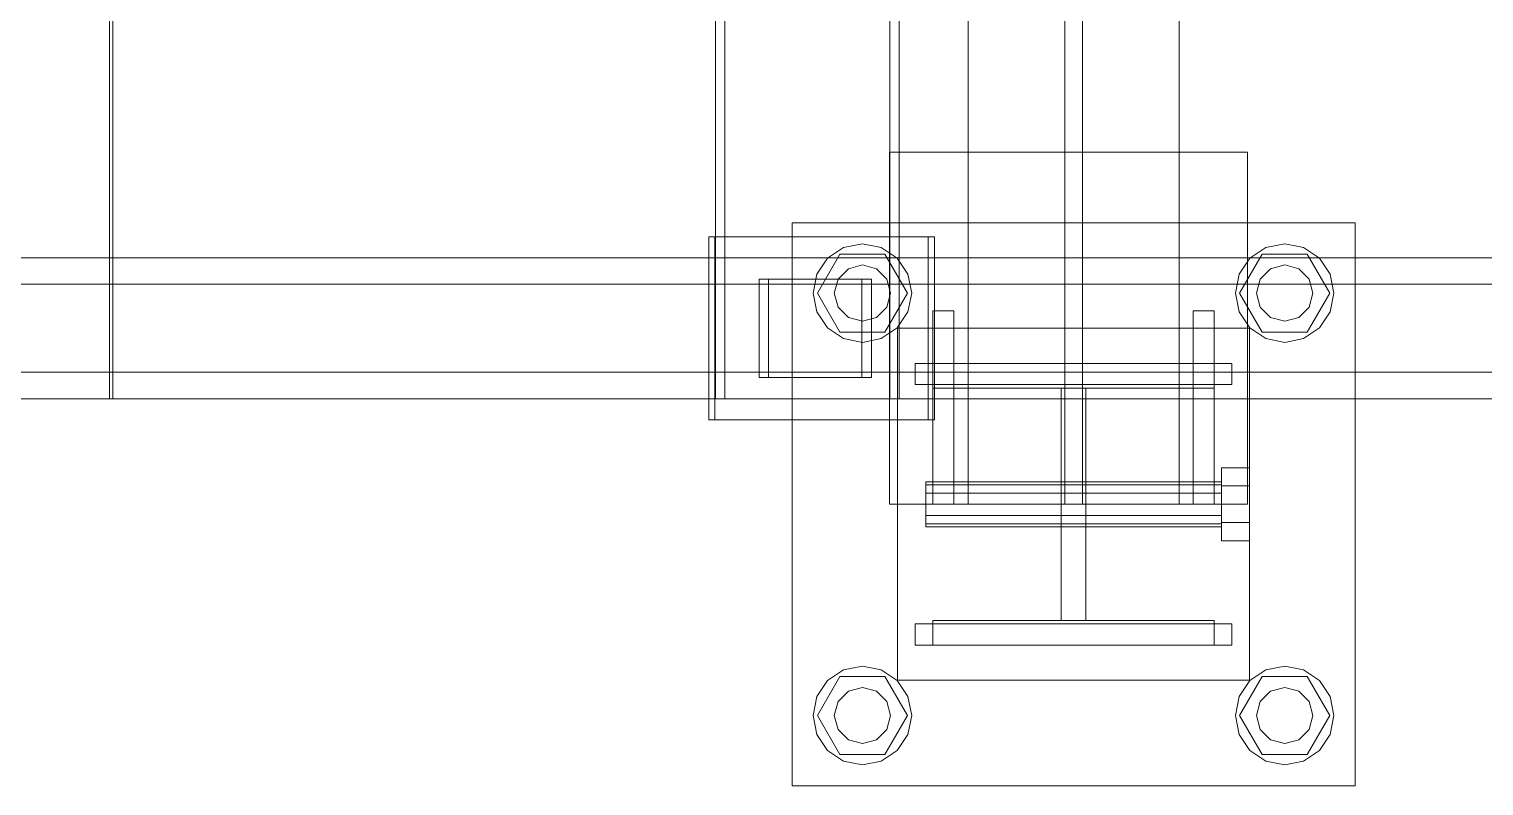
# Model space of a CAD drawing. Header units: millimetres. Extents: x -1970 to 59977, y -50268 to 6837.
# Drawn here: x 27559.7 to 27973.1, y -19610 to -19395 of the extents above; entities that cross this region are included whole.
import ezdxf

# ---------------------------------------------------------------- set-up
doc = ezdxf.new("R2010")
doc.units = ezdxf.units.MM
doc.layers.add('superior_C03', color=7, linetype='Continuous', lineweight=0)

msp = doc.modelspace()

# ---------------------------------------------------------------- linework, layer by layer
at = {"layer": 'superior_C03'}
for p, q in [((27826.487, -16470), (27826.487, -19530)), ((27853.987, -16470), (27853.987, -19530)), ((27858.987, -19530), (27858.987, -16470)), ((27886.487, -19530), (27886.487, -16470)), ((27754.729, -16500), (27754.729, -19500)), ((27757.424, -19500), (27757.424, -16500)), ((27804.231, -19500), (27804.231, -16500)), ((27806.926, -16500), (27806.926, -19500)), ((27582.557, -19270), (27582.557, -19500)), ((27583.456, -19500), (27583.456, -19270)), ((27804.146, -19530), (27804.146, -19430)), ((27804.146, -19430), (27905.951, -19430)), ((27905.951, -19430), (27905.951, -19530)), ((27776.487, -19610), (27776.487, -19450)), ((27776.487, -19450), (27936.487, -19450)), ((27936.487, -19450), (27936.487, -19610)), ((27815.154, -19454), (27752.789, -19454)), ((27752.789, -19454), (27752.789, -19506)), ((27754.586, -19454), (27752.789, -19454)), ((27754.586, -19506), (27754.586, -19454)), ((27754.586, -19454), (27816.951, -19454)), ((27791.13, -19457.066), (27796.487, -19456)), ((27796.487, -19456), (27801.845, -19457.066)), ((27815.154, -19506), (27815.154, -19454)), ((27815.154, -19454), (27816.951, -19454)), ((27816.951, -19454), (27816.951, -19506)), ((27911.13, -19457.066), (27916.487, -19456)), ((27916.487, -19456), (27921.845, -19457.066)), ((28613.383, -19460), (27444.035, -19460)), ((27453.018, -19460), (28622.366, -19460)), ((28689.188, -19460), (27498.73, -19460)), ((27506.119, -19460), (28696.577, -19460)), ((27783.553, -19464.642), (27786.588, -19460.101)), ((27783.687, -19470), (27790.087, -19458.915)), ((27786.588, -19460.101), (27791.13, -19457.066)), ((27790.087, -19458.915), (27802.887, -19458.915)), ((27801.845, -19457.066), (27806.387, -19460.101)), ((27802.887, -19458.915), (27809.287, -19470)), ((27806.387, -19460.101), (27809.422, -19464.642)), ((27903.553, -19464.642), (27906.588, -19460.101)), ((27903.687, -19470), (27910.087, -19458.915)), ((27906.588, -19460.101), (27911.13, -19457.066)), ((27910.087, -19458.915), (27922.887, -19458.915)), ((27921.845, -19457.066), (27926.387, -19460.101)), ((27922.887, -19458.915), (27929.287, -19470)), ((27926.387, -19460.101), (27929.422, -19464.642)), ((27789.559, -19466), (27792.487, -19463.072)), ((27792.487, -19463.072), (27796.487, -19462)), ((27796.487, -19462), (27800.487, -19463.072)), ((27800.487, -19463.072), (27803.416, -19466)), ((27909.559, -19466), (27912.487, -19463.072)), ((27912.487, -19463.072), (27916.487, -19462)), ((27916.487, -19462), (27920.487, -19463.072)), ((27920.487, -19463.072), (27923.416, -19466)), ((28611.704, -19467.5), (27496.255, -19467.5)), ((27508.594, -19467.5), (28624.044, -19467.5)), ((27796.343, -19466), (27767.109, -19466)), ((27767.109, -19466), (27767.109, -19494)), ((27769.804, -19466), (27767.109, -19466)), ((27769.804, -19494), (27769.804, -19466)), ((27769.804, -19466), (27799.038, -19466)), ((27782.487, -19470), (27783.553, -19464.642)), ((27788.487, -19470), (27789.559, -19466)), ((27796.343, -19494), (27796.343, -19466)), ((27796.343, -19466), (27799.038, -19466)), ((27799.038, -19466), (27799.038, -19494)), ((27803.416, -19466), (27804.487, -19470)), ((27809.422, -19464.642), (27810.487, -19470)), ((27902.487, -19470), (27903.553, -19464.642)), ((27908.487, -19470), (27909.559, -19466)), ((27923.416, -19466), (27924.487, -19470)), ((27929.422, -19464.642), (27930.487, -19470)), ((27783.553, -19475.358), (27782.487, -19470)), ((27790.087, -19481.085), (27783.687, -19470)), ((27789.559, -19474), (27788.487, -19470)), ((27809.287, -19470), (27802.887, -19481.085)), ((27804.487, -19470), (27803.416, -19474)), ((27810.487, -19470), (27809.422, -19475.358)), ((27903.553, -19475.358), (27902.487, -19470)), ((27910.087, -19481.085), (27903.687, -19470)), ((27909.559, -19474), (27908.487, -19470)), ((27929.287, -19470), (27922.887, -19481.085)), ((27924.487, -19470), (27923.416, -19474)), ((27930.487, -19470), (27929.422, -19475.358)), ((27786.588, -19479.899), (27783.553, -19475.358)), ((27792.487, -19476.928), (27789.559, -19474)), ((27803.416, -19474), (27800.487, -19476.928)), ((27809.422, -19475.358), (27806.387, -19479.899)), ((27816.487, -19530), (27816.487, -19475)), ((27816.487, -19475), (27822.487, -19475)), ((27822.487, -19530), (27822.487, -19475)), ((27890.487, -19530), (27890.487, -19475)), ((27890.487, -19475), (27896.487, -19475)), ((27896.487, -19530), (27896.487, -19475)), ((27906.588, -19479.899), (27903.553, -19475.358)), ((27912.487, -19476.928), (27909.559, -19474)), ((27923.416, -19474), (27920.487, -19476.928)), ((27929.422, -19475.358), (27926.387, -19479.899)), ((27791.13, -19482.934), (27786.588, -19479.899)), ((27796.487, -19478), (27792.487, -19476.928)), ((27800.487, -19476.928), (27796.487, -19478)), ((27806.387, -19479.899), (27801.845, -19482.934)), ((27806.487, -19580), (27806.487, -19480)), ((27806.487, -19480), (27906.487, -19480)), ((27906.487, -19480), (27906.487, -19580)), ((27911.13, -19482.934), (27906.588, -19479.899)), ((27916.487, -19478), (27912.487, -19476.928)), ((27920.487, -19476.928), (27916.487, -19478)), ((27926.387, -19479.899), (27921.845, -19482.934)), ((27802.887, -19481.085), (27790.087, -19481.085)), ((27796.487, -19484), (27791.13, -19482.934)), ((27801.845, -19482.934), (27796.487, -19484)), ((27922.887, -19481.085), (27910.087, -19481.085)), ((27916.487, -19484), (27911.13, -19482.934)), ((27921.845, -19482.934), (27916.487, -19484)), ((27496.255, -19492.5), (28611.704, -19492.5)), ((27508.594, -19492.5), (28624.044, -19492.5)), ((27811.487, -19490), (27901.487, -19490)), ((27811.487, -19496), (27811.487, -19490)), ((27816.487, -19497), (27816.487, -19490)), ((27816.487, -19490), (27896.487, -19490)), ((27896.487, -19490), (27896.487, -19497)), ((27901.487, -19496), (27901.487, -19490)), ((27767.109, -19494), (27796.343, -19494)), ((27767.109, -19494), (27769.804, -19494)), ((27799.038, -19494), (27769.804, -19494)), ((27799.038, -19494), (27796.343, -19494)), ((27811.487, -19496), (27901.487, -19496)), ((27896.487, -19497), (27816.487, -19497)), ((27852.987, -19563), (27852.987, -19497)), ((27852.987, -19497), (27859.987, -19497)), ((27859.987, -19497), (27859.987, -19563)), ((27444.035, -19500), (28613.383, -19500)), ((27453.018, -19500), (28622.366, -19500)), ((27498.73, -19500), (28689.188, -19500)), ((27506.119, -19500), (28696.577, -19500)), ((27582.557, -19500), (38691.362, -19500)), ((27582.557, -19500), (27583.456, -19500)), ((38692.26, -19500), (27583.456, -19500)), ((27754.729, -19500), (27804.231, -19500)), ((27754.729, -19500), (27757.424, -19500)), ((27806.926, -19500), (27757.424, -19500)), ((27806.926, -19500), (27804.231, -19500)), ((27752.789, -19506), (27815.154, -19506)), ((27752.789, -19506), (27754.586, -19506)), ((27816.951, -19506), (27754.586, -19506)), ((27816.951, -19506), (27815.154, -19506)), ((27898.487, -19524.8), (27898.487, -19519.6)), ((27906.487, -19519.6), (27898.487, -19519.6)), ((27906.487, -19519.6), (27906.487, -19524.8)), ((27814.487, -19524.457), (27814.487, -19523.6)), ((27898.487, -19523.6), (27814.487, -19523.6)), ((27814.487, -19524.457), (27814.487, -19526.8)), ((27814.487, -19524.457), (27898.487, -19524.457)), ((27898.487, -19523.6), (27898.487, -19524.457)), ((27898.487, -19524.457), (27898.487, -19526.8)), ((27898.487, -19524.8), (27898.487, -19535.2)), ((27898.487, -19524.8), (27906.487, -19524.8)), ((27906.487, -19524.8), (27906.487, -19535.2)), ((27905.951, -19530), (27804.146, -19530)), ((27814.487, -19526.8), (27814.487, -19530)), ((27814.487, -19526.8), (27898.487, -19526.8)), ((27814.487, -19530), (27814.487, -19533.2)), ((27814.487, -19530), (27898.487, -19530)), ((27816.487, -19530), (27822.487, -19530)), ((27886.487, -19530), (27826.487, -19530)), ((27858.987, -19530), (27853.987, -19530)), ((27890.487, -19530), (27896.487, -19530)), ((27898.487, -19526.8), (27898.487, -19530)), ((27898.487, -19530), (27898.487, -19533.2)), ((27814.487, -19533.2), (27814.487, -19535.543)), ((27814.487, -19533.2), (27898.487, -19533.2)), ((27898.487, -19533.2), (27898.487, -19535.543)), ((27814.487, -19535.543), (27814.487, -19536.4)), ((27814.487, -19535.543), (27898.487, -19535.543)), ((27814.487, -19536.4), (27898.487, -19536.4)), ((27898.487, -19535.2), (27898.487, -19540.4)), ((27898.487, -19535.2), (27906.487, -19535.2)), ((27898.487, -19535.543), (27898.487, -19536.4)), ((27906.487, -19535.2), (27906.487, -19540.4)), ((27898.487, -19540.4), (27906.487, -19540.4)), ((27816.487, -19570), (27816.487, -19563)), ((27816.487, -19563), (27896.487, -19563)), ((27859.987, -19563), (27852.987, -19563)), ((27896.487, -19563), (27896.487, -19570)), ((27811.487, -19564), (27901.487, -19564)), ((27811.487, -19570), (27811.487, -19564)), ((27901.487, -19570), (27901.487, -19564)), ((27811.487, -19570), (27901.487, -19570)), ((27896.487, -19570), (27816.487, -19570)), ((27791.13, -19577.066), (27796.487, -19576)), ((27796.487, -19576), (27801.845, -19577.066)), ((27911.13, -19577.066), (27916.487, -19576)), ((27916.487, -19576), (27921.845, -19577.066)), ((27783.553, -19584.642), (27786.588, -19580.101)), ((27783.687, -19590), (27790.087, -19578.915)), ((27786.588, -19580.101), (27791.13, -19577.066)), ((27790.087, -19578.915), (27802.887, -19578.915)), ((27801.845, -19577.066), (27806.387, -19580.101)), ((27802.887, -19578.915), (27809.287, -19590)), ((27806.387, -19580.101), (27809.422, -19584.642)), ((27906.487, -19580), (27806.487, -19580)), ((27903.553, -19584.642), (27906.588, -19580.101)), ((27903.687, -19590), (27910.087, -19578.915)), ((27906.588, -19580.101), (27911.13, -19577.066)), ((27910.087, -19578.915), (27922.887, -19578.915)), ((27921.845, -19577.066), (27926.387, -19580.101)), ((27922.887, -19578.915), (27929.287, -19590)), ((27926.387, -19580.101), (27929.422, -19584.642)), ((27789.559, -19586), (27792.487, -19583.072)), ((27792.487, -19583.072), (27796.487, -19582)), ((27796.487, -19582), (27800.487, -19583.072)), ((27800.487, -19583.072), (27803.416, -19586)), ((27909.559, -19586), (27912.487, -19583.072)), ((27912.487, -19583.072), (27916.487, -19582)), ((27916.487, -19582), (27920.487, -19583.072)), ((27920.487, -19583.072), (27923.416, -19586)), ((27782.487, -19590), (27783.553, -19584.642)), ((27788.487, -19590), (27789.559, -19586)), ((27803.416, -19586), (27804.487, -19590)), ((27809.422, -19584.642), (27810.487, -19590)), ((27902.487, -19590), (27903.553, -19584.642)), ((27908.487, -19590), (27909.559, -19586)), ((27923.416, -19586), (27924.487, -19590)), ((27929.422, -19584.642), (27930.487, -19590)), ((27783.553, -19595.358), (27782.487, -19590)), ((27790.087, -19601.085), (27783.687, -19590)), ((27789.559, -19594), (27788.487, -19590)), ((27809.287, -19590), (27802.887, -19601.085)), ((27804.487, -19590), (27803.416, -19594)), ((27810.487, -19590), (27809.422, -19595.358)), ((27903.553, -19595.358), (27902.487, -19590)), ((27910.087, -19601.085), (27903.687, -19590)), ((27909.559, -19594), (27908.487, -19590)), ((27929.287, -19590), (27922.887, -19601.085)), ((27924.487, -19590), (27923.416, -19594)), ((27930.487, -19590), (27929.422, -19595.358)), ((27786.588, -19599.899), (27783.553, -19595.358)), ((27792.487, -19596.928), (27789.559, -19594)), ((27803.416, -19594), (27800.487, -19596.928)), ((27809.422, -19595.358), (27806.387, -19599.899)), ((27906.588, -19599.899), (27903.553, -19595.358)), ((27912.487, -19596.928), (27909.559, -19594)), ((27923.416, -19594), (27920.487, -19596.928)), ((27929.422, -19595.358), (27926.387, -19599.899)), ((27791.13, -19602.934), (27786.588, -19599.899)), ((27796.487, -19598), (27792.487, -19596.928)), ((27800.487, -19596.928), (27796.487, -19598)), ((27806.387, -19599.899), (27801.845, -19602.934)), ((27911.13, -19602.934), (27906.588, -19599.899)), ((27916.487, -19598), (27912.487, -19596.928)), ((27920.487, -19596.928), (27916.487, -19598)), ((27926.387, -19599.899), (27921.845, -19602.934)), ((27802.887, -19601.085), (27790.087, -19601.085)), ((27796.487, -19604), (27791.13, -19602.934)), ((27801.845, -19602.934), (27796.487, -19604)), ((27922.887, -19601.085), (27910.087, -19601.085)), ((27916.487, -19604), (27911.13, -19602.934)), ((27921.845, -19602.934), (27916.487, -19604)), ((27936.487, -19610), (27776.487, -19610))]:
    msp.add_line(p, q, dxfattribs=at)

doc.saveas('drawing.dxf')
